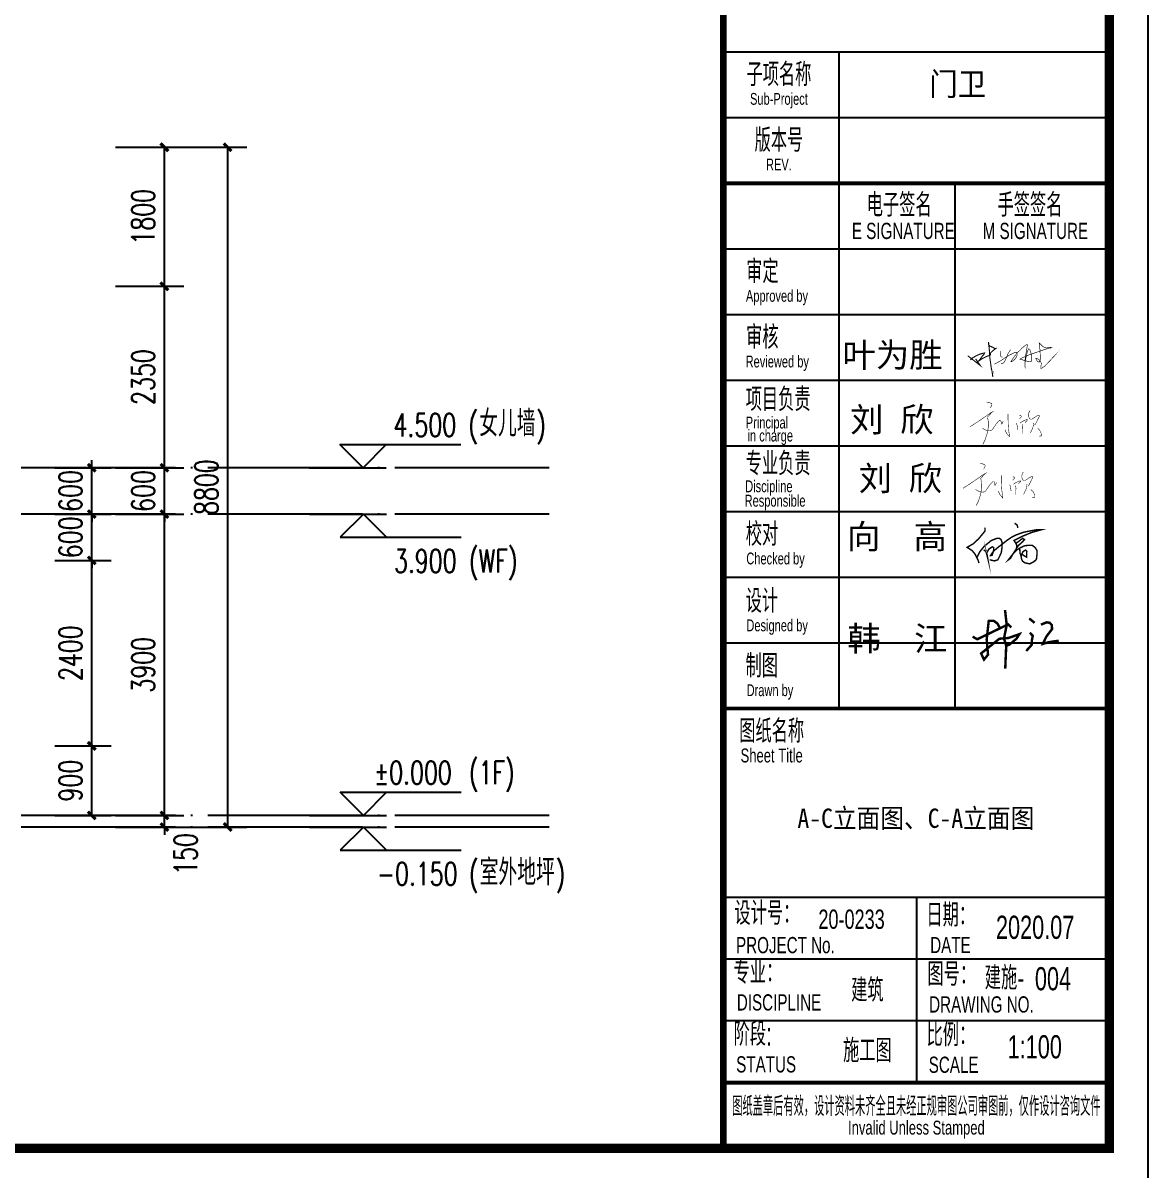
# Model space of a CAD drawing. Extents: x -356470 to -314470, y -791267 to -625262.
# Drawn here: x -329039 to -314470, y -719347 to -704497 of the extents above; entities that cross this region are included whole.
import ezdxf
from ezdxf.enums import TextEntityAlignment as Align

# ---------------------------------------------------------------- set-up
doc = ezdxf.new("R2010")
doc.units = 0
doc.header["$LTSCALE"] = 1000
doc.header["$MEASUREMENT"] = 0
doc.linetypes.add('DOTE', pattern=[2.4200000000000004, 2, -0.2, 0.02, -0.2])
for name, color, linetype in [('00-tk', 151, 'Continuous'), ('AXIS', 3, 'Continuous'), ('DIM_ELEV', 3, 'Continuous'), ('DOTE', 1, 'Continuous'), ('iicon', 7, 'Continuous'), ('PUB_DIM', 3, 'Continuous'), ('PUB_TEXT', 7, 'Continuous'), ('TK', 151, 'Continuous'), ('签名', 1, 'Continuous')]:
    doc.layers.add(name, color=color, linetype=linetype)
doc.layers.add('功能名称', color=255, linetype='Continuous', lineweight=0)
doc.styles.add('_TCH_DIM', font='SIMPLEX', dxfattribs={"bigfont": 'GBCBIG'})
doc.styles.add('_TCH_DIM_T3', font='SIMPLEX', dxfattribs={"width": 0.7058823529411765, "bigfont": 'GBCBIG'})
doc.styles.add('DS6HT', font='simhei.ttf', dxfattribs={"width": 0.8})
doc.styles.add('T&D', font='haiwenrs.shx', dxfattribs={"width": 0.7, "bigfont": 'hztxt.shx'})
doc.styles.add('TITLE', font='simhei.ttf', dxfattribs={"width": 0.7})
doc.dimstyles.new('_TCH_ARCH&&100', dxfattribs={"dimtxt": 297.5, "dimasz": 100, "dimexe": 250, "dimexo": 300, "dimgap": 126.25, "dimtad": 1, "dimdec": 0, "dimzin": 0, "dimdsep": 46, "dimtxsty": '_TCH_DIM_T3', "dimblk": 'ARCHTICK', "dimcen": 0.09, "dimclrt": 7, "dimazin": 2, "dimtfac": 1, "dimtdec": 0, "dimtix": 1, "dimtmove": 2, "dimatfit": 3, "dimfxl": 0, "dimtolj": 1, "dimtzin": 0, "dimarcsym": 0})

# ---------------------------------------------------------------- blocks, each defined once
blk = doc.blocks.new('A$C7C122B11')
at = {"layer": 'iicon', "color": 13, "const_width": 7.575757575132871}
for points in [[(244.3624277019408, 611.0290988776833), (279.0327184172347, 604.8438947247341)], [(279.0327184172347, 604.8438947247341), (314.94104956917, 590.6175023976248)], [(321.132111500483, 572.0618899385445), (297.6059042114067, 526.2903457558714)], [(314.94104956917, 590.6175023976248), (321.132111500483, 572.0618899385445)], [(100.7970233689994, 315.9515967653133), (199.0888365005376, 382.8778826375492)], [(199.0888365005376, 382.8778826375492), (300.5110004848102, 454.8074805347715)], [(322.4230265802471, 465.4405168076046), (254.8083938822383, 392.8854461885057)], [(254.8083938822383, 392.8854461885057), (267.3297972941073, 338.4690845052246)], [(267.3297972941073, 338.4690845052246), (269.9907244815258, 260.035791651113)], [(300.5110004848102, 454.8074805347715), (344.335052675684, 476.0735530804377)], [(382.2285472766962, 294.8917446665), (411.197833733866, 328.3370370857883)], [(411.197833733866, 328.3370370857883), (434.3741226493148, 348.9182134775911)], [(434.3741226493148, 348.9182134775911), (447.8928364126477, 348.9182134775911)], [(447.8928364126477, 348.9182134775911), (455.0012519170996, 315.0120958685875)], [(462.0279911428223, 291.8895695514511), (484.7589294016361, 335.2447174279951)], [(553.5673253951827, 440.1709960661829), (553.0463167116977, 381.2844891168643)], [(553.0463167116977, 381.2844891168643), (555.0409374145092, 297.5777777298354)], [(718.076247107354, 415.8895953928587), (741.3754803164627, 413.2289288535248)], [(745.3690204735612, 399.9279449097812), (719.4071405762808, 368.0041741926688)], [(725.6901957900262, 308.6375822850969), (755.2991364721672, 327.3519703953061)], [(741.3754803164627, 413.2289288535248), (745.3690204735612, 399.9279449097812)], [(755.2991364721672, 327.3519703953061), (790.3451380701738, 346.0658887554891)], [(790.3451380701738, 346.0658887554891), (816.9320564377123, 356.932625876274)], [(825.9964038813487, 342.4441127988975), (799.4086257637248, 314.6743452963419)], [(816.9320564377123, 356.932625876274), (835.0598915747834, 355.7248974735849)], [(835.0598915747834, 355.7248974735849), (825.9964038813487, 342.4441127988975)], [(850.2705939338775, 438.960449161008), (849.5862326928183, 402.7140348185785)], [(849.5862326928183, 402.7140348185785), (862.5925352753841, 373.3071870035492)], [(857.8002870868659, 469.0512536286842), (850.2705939338775, 438.960449161008)], [(872.1753121516667, 485.4648040432949), (857.8002870868659, 469.0512536286842)], [(862.5925352753841, 373.3071870035492), (875.5979781077476, 363.0487767131999)], [(875.5979781077476, 363.0487767131999), (896.819194834563, 363.0487767131999)], [(896.819194834563, 363.0487767131999), (924.1996627316112, 381.513727335725)], [(924.1996627316112, 381.513727335725), (974.1709295882613, 413.6564017615747)], [(970.7482636321802, 334.3254158007912), (950.8966291378019, 293.9757312922738)], [(991.2842593678506, 378.0944138225168), (970.7482636321802, 334.3254158007912)], [(974.1709295882613, 413.6564017615747), (997.4443702884018, 421.1789854408707)], [(1009.766311629792, 410.9210449010134), (991.2842593678506, 378.0944138225168)], [(997.4443702884018, 421.1789854408707), (1009.766311629792, 410.9210449010134)], [(0.0007576050702482, 250.9024336845614), (100.7970233689994, 315.9515967653133)], [(179.9224229973042, 234.3780221641064), (213.8051824355498, 214.250624705106)], [(213.8051824355498, 214.250624705106), (248.6035759460647, 200.5268653577659)], [(254.2762084448477, 164.2658887512516), (219.8604038188932, 60.7831532410346)], [(248.6035759460647, 200.5268653577659), (284.3176035295473, 195.037831369089)], [(269.9907244815258, 260.035791651113), (254.2762084448477, 164.2658887512516)], [(284.3176035295473, 195.037831369089), (312.2474518701201, 200.0697981715202)], [(312.2474518701201, 200.0697981715202), (331.4783466457156, 219.739658693783)], [(331.4783466457156, 219.739658693783), (382.2285472766962, 294.8917446665)], [(455.0012519170996, 315.0120958685875), (462.0279911428223, 291.8895695514511)], [(534.5625449493527, 157.8105780906044), (508.7167313428363, 209.4535331269726)], [(555.0409374145092, 297.5777777298354), (561.1933105823118, 211.5237233529333)], [(561.1933105823118, 211.5237233529333), (572.472374806297, 133.6654050473589)], [(674.2358596608974, 309.3520727169234), (685.6524839333723, 266.1284549657721)], [(685.6524839333723, 266.1284549657721), (692.2622442622667, 224.1059891108889)], [(692.2622442622667, 224.1059891108889), (691.6612788005733, 210.8989552564453)], [(755.8106879024997, 295.5094665060751), (764.9249008636688, 257.2642640059348)], [(762.4943867573747, 217.8052263474092), (761.8865432932507, 180.1674111774191)], [(761.8865432932507, 180.1674111774191), (763.1022302216153, 159.5275159792509)], [(764.9249008636688, 257.2642640059348), (762.4943867573747, 217.8052263474092)], [(892.1808419503502, 201.1333131864667), (875.7338186554844, 163.8633126171771)], [(909.4291525277076, 232.7930841515772), (892.1808419503502, 201.1333131864667)], [(920.8311610448873, 283.4580187543761), (909.4291525277076, 232.7930841515772)], [(923.0759690859123, 310.7749468248803), (920.8311610448873, 283.4580187543761)], [(950.8966291378019, 293.9757312922738), (936.5216040732339, 278.9300941831898)], [(980.2123949669768, 231.2062671370804), (1007.238645739155, 207.4293784452602)], [(1007.238645739155, 207.4293784452602), (1027.810750987381, 170.7569004462566)], [(1027.810750987381, 170.7569004462566), (1032.673498700839, 145.9395145112649)], [(219.8604038188932, 60.7831532410346), (189.0452334616566, -0.0002060187980533)], [(574.5237390289549, 108.0541408546269), (534.5625449493527, 157.8105780906044)], [(572.472374806297, 133.6654050473589), (574.5237390289549, 108.0541408546269)], [(1033.078441093443, 121.2193669192493), (1002.25037448178, 119.1928634850774)], [(1032.673498700839, 145.9395145112649), (1033.078441093443, 121.2193669192493)]]:
    blk.add_lwpolyline(points, dxfattribs=at)
blk = doc.blocks.new('A$C2CD672AE')
at = {"layer": '签名', "const_width": 40}
for points in [[(540.0881397943012, 958.3370811040513), (550.8489124546759, 861.0706685180776), (567.3179551581852, 712.2073151967488), (523.0104887406342, 494.9340344476514), (559.0191287468188, 371.9746074373834), (543.1768800984137, 0.8530088732950389)], [(461.6739908079617, 655.8767074788921), (413.9479712764733, 738.226304418873), (354.7637216071598, 782.187037571799), (273.5597426663153, 780.4759910698049), (253.3334755222313, 599.6754109035246), (239.4850451382808, 475.8856759928167), (250.6432823608629, 353.0214769686572), (261.9919008868746, 228.0609749183059), (196.5405086646788, 147.6520239780657), (147.917758084368, 247.6385617624037), (315.6064654956572, 382.7673622812144), (446.4496776717715, 488.2049113581888), (599.5712998132221, 501.6631575371139), (775.4302235315554, 563.8311803708784), (726.707836158108, 488.150277487468), (613.1219024430029, 393.5601171250455), (559.0191287468188, 371.9746074373834)], [(934.9487146656029, 820.1810444663279), (1023.226905263495, 748.7558213393204)], [(1126.251339889597, 719.3609199295752), (1222.998657129239, 757.1794348801486), (1271.322497345041, 748.7558213393204), (1304.99973032577, 710.9811793784611), (1309.184475250077, 645.8736663977616), (1216.621902949642, 526.1442843894474), (1158.283402010333, 403.9466909407638), (1244.02201854391, 429.4920936296694), (1357.50831548078, 448.4013511012308), (1418.48602727754, 454.7190612549894)], [(9.920812285970896, 523.2925402219407), (85.64476809604093, 480.0337748597376), (394.0206144819967, 628.6754554281943), (590.4196245889179, 723.3426586687565), (642.8136640558951, 671.9342207829468)], [(945.4105769763701, 587.0399905960076), (993.8340539853089, 536.6299283201806), (976.9954374949448, 454.7190612549894), (974.9030650327913, 387.5056448946707), (886.5252376566641, 288.7475507552736)]]:
    blk.add_lwpolyline(points, dxfattribs=at)
blk = doc.blocks.new('A$C3CB17D36')
at = {"const_width": 19.8}
for points in [[(80.04379926508409, 483.3245182275459), (81.90662597743358, 436.2608653112984), (-4.34517220401176, 331.2727085075858), (-78.27530148279766, 262.4873684884878), (-162.3526845840388, 213.9755951842744), (-95.67428008083516, 171.601331080441), (-53.63557197838236, 121.6414522278392), (-13.77129550796963, 42.71932143150843), (0, 0)], [(484.4964084001258, 543.1565462122599), (520.1129202386364, 516.2902290898237), (530.2890735718538, 479.2582878867397)], [(-28.95940501802397, 72.78829725229298), (10.14727037428383, 153.4999226881337), (71.03089262000867, 228.0777145799366), (167.4787394450614, 307.1438412381794), (247.932097412624, 338.2782589242815), (277.6491035087529, 336.8301459561044), (299.393270862638, 320.9009107259553), (315.3389814508046, 280.3537624566088), (313.8893713973303, 213.0165279858957), (303.7463548456508, 143.1892565552043), (282.0021874917657, 93.95343047679853), (255.9092065293153, 43.26949143021193), (210.971294871757, 29.51242194243605), (146.4636474923609, 44.71760439838908)], [(64.5606629194881, 180.116118694219), (92.82805896214268, 156.2222658489991), (110.9481846305207, 112.0548314493135), (117.471429871126, 72.23174337394448), (101.8881217963281, 134.1385486491563), (134.8892941173835, 190.4118413703618), (181.276832380252, 221.5462590564603), (200.8465681020898, 208.5132497626655), (197.9473479951484, 167.2420412993342), (178.3776122733179, 104.97320592713), (156.6334449194328, 102.0769799907794), (195.0945020384024, 158.1645863071826), (241.4356495992397, 199.8245719536098), (314.832404044726, 256.8222468681452), (384.7038751147629, 311.6321337773879), (440.2388931854512, 349.2138049200694), (503.2969305113802, 382.5203957683261), (608.641771453491, 419.6374419611639), (706.4904500626872, 439.1869633216447), (790.5678497157642, 454.3921457776014), (852.1762769882189, 454.3921457776014), (715.912931962077, 416.0171632506172), (599.219306105937, 368.2294501403885), (536.1612522281721, 337.0950324542864), (477.4520450626515, 306.6846675423803), (499.1458782743503, 274.3440665564449), (516.5283877926486, 239.6149461754649), (509.5753906060636, 195.624718617124), (467.4001295411654, 130.7052330496408), (427.2981192994703, 62.49641516694101), (399.4860808976155, 42.81658003706252), (467.4001295411654, 130.7052330496408), (525.6854940584817, 186.8616574146727), (612.8627055544857, 233.2623446866855), (671.6553836437306, 241.9633764458667), (728.9963992514749, 239.7881166511215), (768.9173657702268, 207.1592642487194), (790.6924188555495, 168.7297240068583), (790.6924188555495, 121.5991520058196), (781.9823943110532, 49.09058369179547), (744.2389546182239, 15.73664716440908), (691.9787907993959, -10.36644069334579), (628.831092161985, 1.234934985561267), (594.7168086728998, 22.98750325383298), (580.2001010987369, 54.16618740626654), (572.9417555875771, 97.67132394280634), (582.3776113728236, 119.4238922110781), (601.2493394951525, 157.1283483279512), (634.6377751916516, 176.7056642212665), (651.3319930399011, 158.5785239977085), (649.1544827658145, 128.8500080952435), (647.7028202843139, 80.99435196921695), (582.3776113728236, 119.4238922110781)], [(510.8277125129171, 203.5479097504467), (545.3600029207446, 247.0389727405491), (596.8943189469865, 292.7193690718304), (620.1210676174887, 320.9977093045381), (594.7168086728998, 336.9495971531433), (562.0542207689941, 311.5716008401614), (533.7466203095755, 289.8190251521009), (502.7242833371347, 269.0094735791463)], [(572.9417555875771, 97.67132394280634), (557.6992002208208, 137.5510398544247), (556.9733689800705, 178.155832471235), (546.4555307543778, 197.9166563165199)]]:
    blk.add_lwpolyline(points, dxfattribs=at)
blk = doc.blocks.new('5635634563456')
at = {"layer": 'AXIS', "color": 1, "ltscale": 1000}
for points, const_width in [([(456000.0353318462, 226460.5206597582), (456119.9079003677, 226541.1449327576), (456209.4857602907, 226583.6135769482), (456284.2164485542, 226618.512218124), (456362.4392675342, 226642.2432941236), (456383.3917896016, 226666.6723198801), (456371.5116747126, 226711.4954200025), (456436.4431387742, 226771.1241524457), (456483.8255773943, 226814.0919121376), (456540.8600411944, 226856.1827712426), (456583.855179749, 226882.4895581832)], 35), ([(456321.4968735353, 227083.6384566817), (456323.2518110435, 227002.9642946861), (456339.923411436, 226888.9681871878), (456349.6981607412, 226736.0108994469), (456363.6954416105, 226550.7854877579), (456388.532304615, 226376.7655627667), (456411.5566266934, 226211.2360450205), (456434.0624306019, 226115.2150155564), (456453.9713605533, 225981.1316658578), (456460.4231145977, 225937.6801696795)], 35), ([(456540.8600411944, 226856.1827712426), (456496.9873901805, 226883.3664587701), (456453.1147391666, 226906.1656894964), (456403.9774504486, 226929.8418208096), (456346.9429866484, 226954.3948065765), (456330.271386256, 226973.6864810884)], 35), ([(456510.8857225387, 226355.5845014946), (456597.6053515714, 226398.629718893), (456645.2724856871, 226426.1786893986), (456716.4860438754, 226465.7802912505), (456769.3218391358, 226501.938323689), (456843.4069145868, 226554.1665466337), (456901.4114584023, 226589.1766457125), (456971.6375419165, 226633.0344078309), (457083.0005074486, 226688.3587707739), (457147.3722830674, 226723.740611484), (457209.8128145108, 226743.6831337169), (457243.2860818899, 226739.1799760944), (457254.8729350695, 226714.7343423723), (457255.5167122647, 226661.3398711723), (457241.354925125, 226610.5186658517), (457205.6544421404, 226553.8616520641), (457186.7061093366, 226523.7904635769), (457156.3219661206, 226496.478454978), (457120.737826306, 226465.7663128794), (457078.6839223526, 226439.9034660875), (457051.1871625321, 226435.8624251095), (457075.4490402833, 226473.8484409685), (457119.603461876, 226542.9795517616), (457168.4528612911, 226613.669473737), (457233.2657095136, 226691.5472233813), (457285.0244344958, 226753.7797157742), (457337.5917925849, 226799.8479058556), (457415.157023535, 226882.8642523419), (457487.295995052, 226939.7263283721), (457542.1622452299, 226981.357469761), (457582.80394764, 227001.6653211052), (457584.8359759438, 226953.941824313), (457565.531226301, 226822.9559986099), (457537.0820433549, 226675.7238918315), (457514.7414449996, 226502.0919935046), (457509.0472728573, 226325.6831049196), (457519.7576625017, 226215.8188286116)], 20), ([(455637.881451799, 226630.6213626868), (456046.0826958741, 226314.4769262232), (455897.5426243895, 226527.8115043262)], 35), ([(455725.8766600048, 226494.9224269953), (455792.5862253162, 226558.9228373328), (455885.0902339679, 226610.4786683344), (455980.262530829, 226658.4789645543), (456073.6559397471, 226692.2569371139), (456140.3655050584, 226710.9236907846), (456191.064816652, 226720.701538301), (456170.6072119614, 226678.9235086825), (456121.686875721, 226626.4787824521), (456065.6508128881, 226550.0338850452), (456000.0353318462, 226460.5206597582), (455930.452706912, 226406.9219377478)], 35), ([(456722.7335235053, 226779.7802241481), (456706.6953858873, 226722.1333756072), (456709.1424385119, 226662.2206930844), (456719.7459253036, 226611.6821461128), (456740.1374477731, 226592.9339211438), (456760.1210261597, 226585.5976752458), (456773.5794222485, 226591.3036647812)], 20), ([(456473.7164835172, 226131.6091075262), (456467.8449557837, 226097.5761104271), (456460.4231145977, 225937.6801696795)], 10)]:
    blk.add_lwpolyline(points, dxfattribs=dict(at, const_width=const_width))
for points in [[(457511.8943589285, 226413.8875492121, 20, 20, 0), (457568.290770911, 226678.2049373683, 20, 20, 0), (457590.6067167957, 226782.7947919906, 20, 20, 0), (457627.3747450841, 226841.122022116, 20, 20, 0), (457636.1324062726, 226855.0148018837, 20, 20, 0), (457670.2982945656, 226830.3979818893, 20, 20, 0), (457683.7118491472, 226787.501867116, 20, 20, 0), (457720.8650235701, 226668.6872140308, 20, 20, 0), (457721.2699767961, 226592.6818491317, 20, 20, 0), (457721.7555783013, 226501.5396696671, 20, 20, 0), (457712.3275488015, 226436.2896650262, 20, 20, 0), (457674.7695085629, 226435.3960180739, 20, 20, 0), (457629.1632481651, 226445.2263652151, 20, 20, 0), (457579.0858611803, 226451.4820322806, 20, 20, 0), (457468.2000687247, 226480.0794728851, 20, 20, 0), (457411.8629646617, 226504.2085864616, 20, 20, 0), (457344.7950169333, 226517.6136136783, 20, 20, 0), (457423.4881035726, 226562.2971146227, 20, 20, 0), (457641.6825949113, 226659.7070774816, 20, 20, 0), (457902.8006357316, 226748.1803862849, 20, 20, 0), (458181.951370434, 226842.763621807, 20, 20, 0), (458298.3834971389, 226875.2954487913, 20, 20, 0), (458384.2305086917, 226894.0625422546, 20, 20, 0), (458348.859824941, 226902.3944818272, 20, 20, 0), (458319.8952705974, 226902.3944818272, 20, 20, 0), (458243.9730919132, 226890.5529100445, 20, 20, 0), (458219.1516571922, 226886.6815142799, 20, 20, 0), (458165.8566513238, 226893.184349937, 20, 20, 0), (458107.927630047, 226921.2532881675, 20, 20, 0), (458072.3802899878, 226956.7780035156, 20, 20, 0), (458038.1494371435, 226986.162615559, 20, 20, 0), (458000.0202577069, 227028.8059663217, 20, 20, 0), (457974.1065866552, 227048.6420591747, 20, 20, 0), (457984.5822795216, 226931.2784559725, 20, 20, 0), (458001.2774807074, 226820.344626676, 20, 20, 0), (458012.5691491499, 226590.4221508706, 20, 20, 0), (458015.8896978883, 226522.808689595, 20, 20, 0), (457984.3999415407, 226422.8282168595, 20, 20, 0), (457948.0055952329, 226430.1024596857, 20, 20, 0), (457915.4932297827, 226448.045567386, 20, 20, 0), (457886.3777177723, 226495.0856463912, 20, 20, 0), (457874.8323141872, 226513.7388198816, 20, 20, 0), (457864.5410400594, 226548.4301091612, 20, 20, 0), (457913.06689341, 226534.8515287034, 20, 20, 0), (457962.0780489994, 226508.179320385, 20, 20, 0), (457984.8852437794, 226485.871639309, 20, 20, 0), (458023.385732263, 226448.2143725278, 20, 20, 0), (458044.263004124, 226386.2514791533, 20, 20, 0), (458038.7761693213, 226328.3714732277, 20, 20, 0), (458028.4120994662, 226265.6173984466, 20, 20, 0), (458030.8506732873, 226227.233806343, 20, 20, 0), (458031.8775293899, 226211.0709059424, 20, 20, 0), (458086.9386578655, 226240.0283524219, 20, 20, 0), (458165.5836688146, 226297.9083583475, 20, 20, 0), (458305.6771911951, 226444.7871767898, 20, 20, 0), (458436.8802073263, 226588.2352047257, 20, 20, 0), (458486.8104919657, 226642.8254197755, 20, 0, 0), (458657.4685183892, 226830.8808123577, 0, 0, 0)], [(457040.6918023378, 226827.7845800929, 20, 20, 0), (456956.8193904918, 226700.3447395913, 20, 20, 0), (456928.2864684347, 226631.251312051, 20, 20, 0), (456875.2497231229, 226502.8210548261, 20, 20, 0), (456834.0922933408, 226422.8359672434, 20, 20, 0), (456811.7780929098, 226395.7834826446, 20, 20, 0), (456724.1729237637, 226364.2658120954, 20, 0, 0)]]:
    blk.add_lwpolyline(points, format="xyseb", dxfattribs=at)
blk = doc.blocks.new('签名')
at = {"xscale": 1.132661029987503, "yscale": 1.132661029972951, "zscale": 1.132661029967055}
for p in [(-1750.197286959738, 4063.984869675944), (-1860.01269934047, 3062.006437591277)]:
    blk.add_blockref('A$C7C122B11', p, dxfattribs=at)
at = {"layer": '00-tk', "xscale": 1.200000000011642, "yscale": 1.19999999999709, "zscale": 1.2}
blk.add_blockref('A$C3CB17D36', (-1598.663731149863, 2124.214383500046), dxfattribs=at)
at = {"layer": 'AXIS', "xscale": 0.5, "yscale": 0.5, "zscale": 0.5}
blk.add_blockref('5635634563456', (-229602.1122756614, -107802.1992520302), dxfattribs=at)
at = {"layer": '签名'}
blk.add_blockref('A$C2CD672AE', (-1712.888165873941, 398.6887109705713), dxfattribs=at)
at = {"layer": '功能名称', "color": 7, "style": 'DS6HT'}
for s, p in [('叶为胜', (-3829.900751179666, 5325.834194287425)), ('刘 欣', (-3706.161323272157, 4268.687556041172)), ('刘 欣', (-3567.169852778083, 3309.254102484323)), ('向  高', (-3757.272502305452, 2357.133938182844)), ('韩  江', (-3749.501883157063, 689.2682582947891))]:
    blk.add_text(s, height=400, dxfattribs=at).set_placement(p)
blk = doc.blocks.new('_ArchTick')
at = {"color": 0, "linetype": 'ByBlock', "const_width": 0.4}
blk.add_lwpolyline([(-0.5, -0.5), (0.5, 0.5)], dxfattribs=at)
blk = doc.blocks.new('*D56')
at = {"layer": 'Defpoints', "color": 0}
for p in [(-328927.7147815637, -710256), (-328148.5, -710256), (-328927.7147815637, -710856)]:
    blk.add_point(p, dxfattribs=at)
at = {"layer": 'PUB_DIM', "color": 0, "lineweight": -2}
for p, q in [((-328627.7147815637, -710256), (-327898.5, -710256)), ((-328148.5, -710256), (-328148.5, -710156)), ((-328148.5, -710856), (-328148.5, -710256)), ((-328627.7147815637, -710856), (-327898.5, -710856)), ((-328148.5, -710856), (-328148.5, -710956))]:
    blk.add_line(p, q, dxfattribs=at)
at = {"layer": 'PUB_DIM', "color": 0, "lineweight": -2, "xscale": 100, "yscale": 100, "zscale": 100}
for p, rotation in [((-328148.5, -710256), 270), ((-328148.5, -710856), 90)]:
    blk.add_blockref('_ArchTick', p, dxfattribs=dict(at, rotation=rotation))
at = {"layer": 'PUB_DIM', "color": 7, "insert": (-328423.4999999999, -710556.0000000001), "char_height": 297.5, "attachment_point": 5, "rotation": 90, "style": '_TCH_DIM_T3'}
blk.add_mtext('\\A1;600', dxfattribs=at)
blk = doc.blocks.new('*D57')
at = {"layer": 'Defpoints', "color": 0}
for p in [(-328927.7147815637, -710856), (-328148.5, -710856), (-328927.7147815637, -711456)]:
    blk.add_point(p, dxfattribs=at)
at = {"layer": 'PUB_DIM', "color": 0, "lineweight": -2}
for p, q in [((-328627.7147815637, -710856), (-327898.5, -710856)), ((-328148.5, -710856), (-328148.5, -710756)), ((-328148.5, -711456), (-328148.5, -710856)), ((-328627.7147815637, -711456), (-327898.5, -711456)), ((-328148.5, -711456), (-328148.5, -711556))]:
    blk.add_line(p, q, dxfattribs=at)
at = {"layer": 'PUB_DIM', "color": 0, "lineweight": -2, "xscale": 100, "yscale": 100, "zscale": 100}
for p, rotation in [((-328148.5, -710856), 270), ((-328148.5, -711456), 90)]:
    blk.add_blockref('_ArchTick', p, dxfattribs=dict(at, rotation=rotation))
at = {"layer": 'PUB_DIM', "color": 7, "insert": (-328423.4999999999, -711156.0000000001), "char_height": 297.5, "attachment_point": 5, "rotation": 90, "style": '_TCH_DIM_T3'}
blk.add_mtext('\\A1;600', dxfattribs=at)
blk = doc.blocks.new('*D58')
at = {"layer": 'Defpoints', "color": 0}
for p in [(-328927.7147815637, -711456), (-328148.5, -711456), (-328927.7147815637, -713856)]:
    blk.add_point(p, dxfattribs=at)
at = {"layer": 'PUB_DIM', "color": 0, "lineweight": -2}
for p, q in [((-328627.7147815637, -711456), (-327898.5, -711456)), ((-328148.5, -713856), (-328148.5, -711456)), ((-328627.7147815637, -713856), (-327898.5, -713856))]:
    blk.add_line(p, q, dxfattribs=at)
at = {"layer": 'PUB_DIM', "color": 0, "lineweight": -2, "xscale": 100, "yscale": 100, "zscale": 100}
for p, rotation in [((-328148.5, -711456), 90), ((-328148.5, -713856), 270)]:
    blk.add_blockref('_ArchTick', p, dxfattribs=dict(at, rotation=rotation))
at = {"layer": 'PUB_DIM', "color": 7, "insert": (-328423.4999999999, -712656.0000000001), "char_height": 297.5, "attachment_point": 5, "rotation": 90, "style": '_TCH_DIM_T3'}
blk.add_mtext('\\A1;2400', dxfattribs=at)
blk = doc.blocks.new('*D59')
at = {"layer": 'Defpoints', "color": 0}
for p in [(-328927.7147815637, -713856), (-328148.5, -713856), (-328927.7147815637, -714756)]:
    blk.add_point(p, dxfattribs=at)
at = {"layer": 'PUB_DIM', "color": 0, "lineweight": -2}
for p, q in [((-328627.7147815637, -713856), (-327898.5, -713856)), ((-328148.5, -714756), (-328148.5, -713856)), ((-328627.7147815637, -714756), (-327898.5, -714756))]:
    blk.add_line(p, q, dxfattribs=at)
at = {"layer": 'PUB_DIM', "color": 0, "lineweight": -2, "xscale": 100, "yscale": 100, "zscale": 100}
for p, rotation in [((-328148.5, -713856), 90), ((-328148.5, -714756), 270)]:
    blk.add_blockref('_ArchTick', p, dxfattribs=dict(at, rotation=rotation))
at = {"layer": 'PUB_DIM', "color": 7, "insert": (-328423.4999999999, -714306.0000000001), "char_height": 297.5, "attachment_point": 5, "rotation": 90, "style": '_TCH_DIM_T3'}
blk.add_mtext('\\A1;900', dxfattribs=at)
blk = doc.blocks.new('*D60')
at = {"layer": 'Defpoints', "color": 0}
for p in [(-328140.5, -706106), (-327207.5, -706106), (-328140.5, -707906)]:
    blk.add_point(p, dxfattribs=at)
at = {"layer": 'PUB_DIM', "color": 0, "lineweight": -2}
for p, q in [((-327840.5, -706106), (-326957.5, -706106)), ((-327207.5, -707906), (-327207.5, -706106)), ((-327840.5, -707906), (-326957.5, -707906))]:
    blk.add_line(p, q, dxfattribs=at)
at = {"layer": 'PUB_DIM', "color": 0, "lineweight": -2, "xscale": 100, "yscale": 100, "zscale": 100}
for p, rotation in [((-327207.5, -706106), 90), ((-327207.5, -707906), 270)]:
    blk.add_blockref('_ArchTick', p, dxfattribs=dict(at, rotation=rotation))
at = {"layer": 'PUB_DIM', "color": 7, "insert": (-327482.4999999999, -707006.0000000001), "char_height": 297.5, "attachment_point": 5, "rotation": 90, "style": '_TCH_DIM_T3'}
blk.add_mtext('\\A1;1800', dxfattribs=at)
blk = doc.blocks.new('*D61')
at = {"layer": 'Defpoints', "color": 0}
for p in [(-328140.5, -707906), (-327207.5, -707906), (-328140.5, -710256)]:
    blk.add_point(p, dxfattribs=at)
at = {"layer": 'PUB_DIM', "color": 0, "lineweight": -2}
for p, q in [((-327840.5, -707906), (-326957.5, -707906)), ((-327207.5, -710256), (-327207.5, -707906)), ((-327840.5, -710256), (-326957.5, -710256))]:
    blk.add_line(p, q, dxfattribs=at)
at = {"layer": 'PUB_DIM', "color": 0, "lineweight": -2, "xscale": 100, "yscale": 100, "zscale": 100}
for p, rotation in [((-327207.5, -707906), 90), ((-327207.5, -710256), 270)]:
    blk.add_blockref('_ArchTick', p, dxfattribs=dict(at, rotation=rotation))
at = {"layer": 'PUB_DIM', "color": 7, "insert": (-327482.4999999999, -709081.0000000001), "char_height": 297.5, "attachment_point": 5, "rotation": 90, "style": '_TCH_DIM_T3'}
blk.add_mtext('\\A1;2350', dxfattribs=at)
blk = doc.blocks.new('*D62')
at = {"layer": 'Defpoints', "color": 0}
for p in [(-328140.5, -710256), (-327207.5, -710256), (-328140.5, -710856)]:
    blk.add_point(p, dxfattribs=at)
at = {"layer": 'PUB_DIM', "color": 0, "lineweight": -2}
for p, q in [((-327840.5, -710256), (-326957.5, -710256)), ((-327207.5, -710256), (-327207.5, -710156)), ((-327207.5, -710856), (-327207.5, -710256)), ((-327840.5, -710856), (-326957.5, -710856)), ((-327207.5, -710856), (-327207.5, -710956))]:
    blk.add_line(p, q, dxfattribs=at)
at = {"layer": 'PUB_DIM', "color": 0, "lineweight": -2, "xscale": 100, "yscale": 100, "zscale": 100}
for p, rotation in [((-327207.5, -710256), 270), ((-327207.5, -710856), 90)]:
    blk.add_blockref('_ArchTick', p, dxfattribs=dict(at, rotation=rotation))
at = {"layer": 'PUB_DIM', "color": 7, "insert": (-327482.4999999999, -710556.0000000001), "char_height": 297.5, "attachment_point": 5, "rotation": 90, "style": '_TCH_DIM_T3'}
blk.add_mtext('\\A1;600', dxfattribs=at)
blk = doc.blocks.new('*D63')
at = {"layer": 'Defpoints', "color": 0}
for p in [(-328140.5, -710856), (-327207.5, -710856), (-328140.5, -714756)]:
    blk.add_point(p, dxfattribs=at)
at = {"layer": 'PUB_DIM', "color": 0, "lineweight": -2}
for p, q in [((-327840.5, -710856), (-326957.5, -710856)), ((-327207.5, -714756), (-327207.5, -710856)), ((-327840.5, -714756), (-326957.5, -714756))]:
    blk.add_line(p, q, dxfattribs=at)
at = {"layer": 'PUB_DIM', "color": 0, "lineweight": -2, "xscale": 100, "yscale": 100, "zscale": 100}
for p, rotation in [((-327207.5, -710856), 90), ((-327207.5, -714756), 270)]:
    blk.add_blockref('_ArchTick', p, dxfattribs=dict(at, rotation=rotation))
at = {"layer": 'PUB_DIM', "color": 7, "insert": (-327482.4999999999, -712806.0000000001), "char_height": 297.5, "attachment_point": 5, "rotation": 90, "style": '_TCH_DIM_T3'}
blk.add_mtext('\\A1;3900', dxfattribs=at)
blk = doc.blocks.new('*D64')
at = {"layer": 'Defpoints', "color": 0}
for p in [(-328140.5, -714756), (-327207.5, -714756), (-328140.5, -714906)]:
    blk.add_point(p, dxfattribs=at)
at = {"layer": 'PUB_DIM', "color": 0, "lineweight": -2}
for p, q in [((-327207.5, -714756), (-327207.5, -714656)), ((-327840.5, -714756), (-326957.5, -714756)), ((-327207.5, -714906), (-327207.5, -714756)), ((-327840.5, -714906), (-326957.5, -714906)), ((-327207.5, -714906), (-327207.5, -715006))]:
    blk.add_line(p, q, dxfattribs=at)
at = {"layer": 'PUB_DIM', "color": 0, "lineweight": -2, "xscale": 100, "yscale": 100, "zscale": 100}
for p, rotation in [((-327207.5, -714756), 270), ((-327207.5, -714906), 90)]:
    blk.add_blockref('_ArchTick', p, dxfattribs=dict(at, rotation=rotation))
at = {"layer": 'PUB_DIM', "color": 7, "insert": (-326932.5, -715256), "char_height": 297.5, "attachment_point": 5, "rotation": 90, "style": '_TCH_DIM_T3'}
blk.add_mtext('\\A1;150', dxfattribs=at)
blk = doc.blocks.new('*D65')
at = {"layer": 'Defpoints', "color": 0}
for p in [(-327551.7147804159, -706106.0000000001), (-326388, -706106.0000000001), (-327551.7147804159, -714906)]:
    blk.add_point(p, dxfattribs=at)
at = {"layer": 'PUB_DIM', "color": 0, "lineweight": -2}
for p, q in [((-327251.7147804159, -706106.0000000001), (-326138, -706106.0000000001)), ((-326388, -714906), (-326388, -706106.0000000001)), ((-327251.7147804159, -714906), (-326138, -714906))]:
    blk.add_line(p, q, dxfattribs=at)
at = {"layer": 'PUB_DIM', "color": 0, "lineweight": -2, "xscale": 100, "yscale": 100, "zscale": 100}
for p, rotation in [((-326388, -706106.0000000001), 90), ((-326388, -714906), 270)]:
    blk.add_blockref('_ArchTick', p, dxfattribs=dict(at, rotation=rotation))
at = {"layer": 'PUB_DIM', "color": 7, "insert": (-326662.9999999999, -710506.0000000002), "char_height": 297.5, "attachment_point": 5, "rotation": 90, "style": '_TCH_DIM_T3'}
blk.add_mtext('\\A1;8800', dxfattribs=at)

msp = doc.modelspace()

# ---------------------------------------------------------------- linework, layer by layer
at = {"layer": 'DIM_ELEV'}
for p, q in [((-324634.9154419489, -710256), (-324934.9154419489, -709956)), ((-324934.9154419489, -709956), (-323369.9154419489, -709956)), ((-324634.9154419489, -710256), (-324334.9154419489, -709956)), ((-325334.9154419489, -710256), (-324334.9154419489, -710256)), ((-325329.4374606148, -710856), (-324329.4374606148, -710856)), ((-324629.4374606148, -710856), (-324929.4374606148, -711156)), ((-324629.4374606148, -710856), (-324329.4374606148, -711156)), ((-324929.4374606148, -711156), (-323364.4374606148, -711156)), ((-324629.4374606148, -714756), (-324929.4374606148, -714456)), ((-324929.4374606148, -714456), (-323364.4374606148, -714456)), ((-324629.4374606148, -714756), (-324329.4374606148, -714456)), ((-325329.4374606148, -714756), (-324329.4374606148, -714756)), ((-325329.4374606148, -714906.0002615496), (-324329.4374606148, -714906.0002615496)), ((-324629.4374606148, -714906.0002615496), (-324929.4374606148, -715206.0002615496)), ((-324629.4374606148, -714906.0002615496), (-324329.4374606148, -715206.0002615496)), ((-324929.4374606148, -715206.0002615496), (-323364.4374606148, -715206.0002615496))]:
    msp.add_line(p, q, dxfattribs=at)
at = {"layer": 'DOTE', "color": 252, "linetype": 'DOTE'}
for p, q in [((-322223.5, -710256), (-354533, -710256)), ((-322223.5, -710856), (-354533, -710856)), ((-322223.5, -714756), (-354533, -714756)), ((-322223.5, -714906), (-354533, -714906))]:
    msp.add_line(p, q, dxfattribs=at)
at = {"layer": 'TK'}
for p, q in [((-319969.5000002235, -704871.9998109713), (-314969.5, -704871.9998109713)), ((-318469.5000001714, -713371.9998109713), (-318469.5000001714, -704871.9998109713)), ((-319969.5000002235, -705721.9998109713), (-314969.5, -705721.9998109713)), ((-316969.5000001192, -713371.9998109713), (-316969.5000001192, -706571.9998109713)), ((-319969.5000002235, -707421.9998109713), (-314969.5, -707421.9998109713)), ((-319969.5000002235, -708271.9998109713), (-314969.5, -708271.9998109713)), ((-319969.5000002235, -709121.9998109713), (-314969.5, -709121.9998109713)), ((-319969.5000002235, -709971.9998109713), (-314969.5, -709971.9998109713)), ((-319969.5000002235, -710821.9998109713), (-314969.5, -710821.9998109713)), ((-319969.5000002235, -711671.9998109713), (-314969.5, -711671.9998109713)), ((-319969.5000002235, -712521.9998109713), (-314969.5, -712521.9998109713)), ((-314969.5, -715816.9998109788), (-319969.5000002235, -715816.9998109788)), ((-317469.5000001192, -715816.9998109788), (-317469.5000001192, -718216.9998109788)), ((-314969.5, -716616.9998109788), (-319969.5000002235, -716616.9998109788)), ((-314969.5, -717416.9998109788), (-319969.5000002235, -717416.9998109788)), ((-314969.5, -718216.9998109788), (-319969.5000002235, -718216.9998109788))]:
    msp.add_line(p, q, dxfattribs=at)
msp.add_lwpolyline([(-356469.5, -689867), (-356469.5, -719567), (-314469.5, -719567), (-314469.5, -689867)], close=True, dxfattribs=at)
at = {"layer": 'TK', "const_width": 120}
msp.add_lwpolyline([(-314969.5, -690367), (-355469.5, -690367), (-355469.5, -719067), (-314969.5, -719067)], close=True, dxfattribs=at)
at = {"layer": 'TK'}
for points, const_width in [([(-319969.5000002235, -690367), (-319969.5000002235, -719066.9998109788)], 85), ([(-319969.5000002235, -706571.9998109713), (-314969.5, -706571.9998109713)], 51), ([(-319969.5000002235, -713371.9998109713), (-314969.5, -713371.9998109713)], 51), ([(-319969.5000002235, -718216.9998109788), (-314969.5, -718216.9998109788)], 51)]:
    msp.add_lwpolyline(points, dxfattribs=dict(at, const_width=const_width))

# ---------------------------------------------------------------- block references
at = {"layer": '00-tk', "xscale": 0.7920000000012806, "yscale": 0.7919999999867287, "zscale": 0.7920000000000001}
msp.add_blockref('签名', (-315392.7264826145, -713171.4457014494), dxfattribs=at)

# ---------------------------------------------------------------- texts
at = {"layer": 'PUB_TEXT', "style": '_TCH_DIM', "width": 0.7058823529411765}
for s, p in [('(', (-323269.9154419489, -709851)), (')', (-322392.6813993957, -709851)), ('4.500', (-324239.9154419489, -709851)), ('3.900', (-324234.4374606148, -711611)), ('(WF)', (-323264.4374606148, -711611)), ('%%P0.000', (-324494.4374606148, -714351)), ('(1F)', (-323264.4374606148, -714351)), ('(', (-323264.4374606148, -715661.0002615496)), (')', (-322141.4587372106, -715661.0002615496)), ('-0.150', (-324454.4374606148, -715661.0002615496))]:
    msp.add_text(s, height=297.5, dxfattribs=at).set_placement(p)
at = {"layer": 'PUB_TEXT', "style": '_TCH_DIM'}
for s, p in [('女儿墙', (-323129.9154419489, -709851)), ('室外地坪', (-323124.4374606148, -715661.0002615496))]:
    msp.add_text(s, height=337.5886524822695, dxfattribs=at).set_placement(p)
at = {"layer": 'TK', "style": 'T&D'}
for s, height, width, p in [('子项名称', 300, 0.7, (-319249.867138356, -705165.4604265913)), ('Sub-Project', 153, 0.7, (-319249.867138356, -705479.938635759)), ('版本号', 300, 0.7, (-319249.867138356, -706015.4604265913)), ('REV.', 153, 0.7, (-319249.867138356, -706329.938635759)), ('审定', 300, 0.7, (-319463.7391941622, -707715.4604265913)), ('Approved by', 153, 0.7, (-319275.0152086988, -708029.938635759)), ('审核', 300, 0.7, (-319464.5659658164, -708565.4604265913)), ('Reviewed by', 153, 0.7, (-319270.8959779292, -708879.938635759)), ('项目负责', 300, 0.7, (-319260.3533673882, -709371.1626760587)), ('Principal', 153, 0.7, (-319404.7709779292, -709670.5529431999)), ('in charge', 153, 0.7, (-319361.5190548524, -709838.7843854427)), ('专业负责', 300, 0.7, (-319260.3533673882, -710202.1470217109)), ('Discipline', 153, 0.7, (-319380.0555933118, -710495.5248062611)), ('Responsible', 153, 0.7, (-319299.7305933163, -710682.0100597665)), ('校对', 300, 0.7, (-319468.6998240799, -711115.4604265913)), ('Checked by', 153, 0.7, (-319293.5517471656, -711429.938635759)), ('设计', 300, 0.7, (-319470.3533673957, -711981.1019851565)), ('Designed by', 153, 0.7, (-319272.9555933177, -712295.5801943392)), ('制图', 300, 0.7, (-319472.8336823508, -712820.7482469082)), ('Drawn by', 153, 0.7, (-319365.638285622, -713135.2264560834)), ('图纸名称', 300, 0.7, (-319343.3971756399, -713665.4604265913)), ('Sheet Title', 180, 0.7, (-319343.3971756399, -713979.938635759)), ('图纸盖章后有效，设计资料未齐全且未经正规审图公司审图前，仅作设计咨询文件', 250, 0.53, (-317469.5, -718520.7603580505)), ('Invalid Unless Stamped', 180, 0.7, (-317469.5, -718797.4774700925))]:
    msp.add_text(s, height=height, dxfattribs=dict(at, width=width)).set_placement(p, align=Align.MIDDLE_CENTER)
at = {"layer": 'TK', "color": 2}
for s, height, style, width, p in [('门卫', 300, 'TITLE', 0.9, (-316934.0045236945, -705437.6008220688)), ('20-0233', 250, 'T&D', 0.7, (-318309.1469103172, -716224.6549720168)), ('2020.07', 300, 'T&D', 0.7, (-315931.6469103172, -716354.1549720168)), ('建施-', 300, 'T&D', 0.7, (-316327.1125758816, -717009.0000407695)), ('建筑', 300, 'T&D', 0.7, (-318104.1132943109, -717168.431900695)), ('施工图', 300, 'T&D', 0.7, (-318104.1132943109, -717950.9387604296)), ('1:100', 300, 'T&D', 0.7, (-315936.8954567611, -717901.7751705945))]:
    msp.add_text(s, height=height, dxfattribs=dict(at, style=style, width=width)).set_placement(p, align=Align.CENTER)
at = {"layer": 'TK', "style": 'T&D', "width": 0.7}
for s, height, p in [('电子签名', 300, (-318112.4251895249, -707004.8634300753)), ('手签签名', 300, (-316418.3969716355, -707004.8634300753)), ('E SIGNATURE', 210, (-318305.417466715, -707294.4242260158)), ('M SIGNATURE', 210, (-316611.3892488256, -707294.4242260158)), ('设计号：', 300, (-319826.2731488869, -716172.0913078114)), ('日期：', 300, (-317340.3263517395, -716195.7963748127)), ('PROJECT No.', 210, (-319804.9188391417, -716540.228638865)), ('DATE', 210, (-317290.8247697204, -716539.2137102261)), ('专业：', 300, (-319836.7695080191, -716934.7463982701)), ('图号：', 300, (-317326.6427386701, -716961.6931921616)), ('DISCIPLINE', 210, (-319794.5609928668, -717281.5702280551)), ('DRAWING NO.', 210, (-317304.5083827898, -717307.8452776372)), ('阶段:', 300, (-319836.5216428936, -717736.5683743209)), ('比例：', 300, (-317337.5896291286, -717745.3234743401)), ('STATUS', 210, (-319802.937376149, -718083.5910950303)), ('SCALE', 210, (-317309.9803699851, -718088.7398348004))]:
    msp.add_text(s, height=height, dxfattribs=at).set_placement(p)
at = {"layer": 'TK', "color": 3, "style": 'TITLE', "width": 0.9}
msp.add_text('A-C立面图、C-A立面图', height=250, dxfattribs=at).set_placement((-317476.6398093763, -714917.5108423459), align=Align.CENTER)
at = {"layer": 'TK', "color": 3, "style": 'T&D', "width": 0.7}
msp.add_text('004', height=300, dxfattribs=at).set_placement((-315934.7863356401, -717020.0000407695))

# ---------------------------------------------------------------- dimensions: what is measured, and where the dimension line sits
at = {"layer": 'PUB_DIM'}
for p1, p2, distance, picture, middle in [((-328140.5, -707906), (-328140.5, -706106), -933, '*D60', (-327482.4999999999, -707006.0000000001)), ((-327551.7147804159, -714906), (-327551.7147804159, -706106.0000000001), -1163.714780415874, '*D65', (-326662.9999999999, -710506.0000000002)), ((-328140.5, -710256), (-328140.5, -707906), -933, '*D61', (-327482.4999999999, -709081.0000000001)), ((-328927.7147815637, -710856), (-328927.7147815637, -710256), -779.214781563729, '*D56', (-328423.4999999999, -710556.0000000001)), ((-328140.5, -710856), (-328140.5, -710256), -933, '*D62', (-327482.4999999999, -710556.0000000001)), ((-328927.7147815637, -711456), (-328927.7147815637, -710856), -779.214781563729, '*D57', (-328423.4999999999, -711156.0000000001)), ((-328140.5, -714756), (-328140.5, -710856), -933, '*D63', (-327482.4999999999, -712806.0000000001)), ((-328927.7147815637, -713856), (-328927.7147815637, -711456), -779.214781563729, '*D58', (-328423.4999999999, -712656.0000000001)), ((-328927.7147815637, -714756), (-328927.7147815637, -713856), -779.214781563729, '*D59', (-328423.4999999999, -714306.0000000001))]:
    dim = msp.add_aligned_dim(p1=p1, p2=p2, distance=distance, dimstyle='_TCH_ARCH&&100', dxfattribs=at)
    dim.commit()
    dim.dimension.update_dxf_attribs({"geometry": picture, "text_midpoint": middle})
dim = msp.add_linear_dim(base=(-327207.5, -714756), p1=(-328140.5, -714906), p2=(-328140.5, -714756), angle=90, dimstyle='_TCH_ARCH&&100', dxfattribs=at)
dim.commit()
dim.dimension.update_dxf_attribs({"geometry": '*D64', "text_midpoint": (-326932.5, -715256), "dimtype": 129})

doc.saveas('drawing.dxf')
